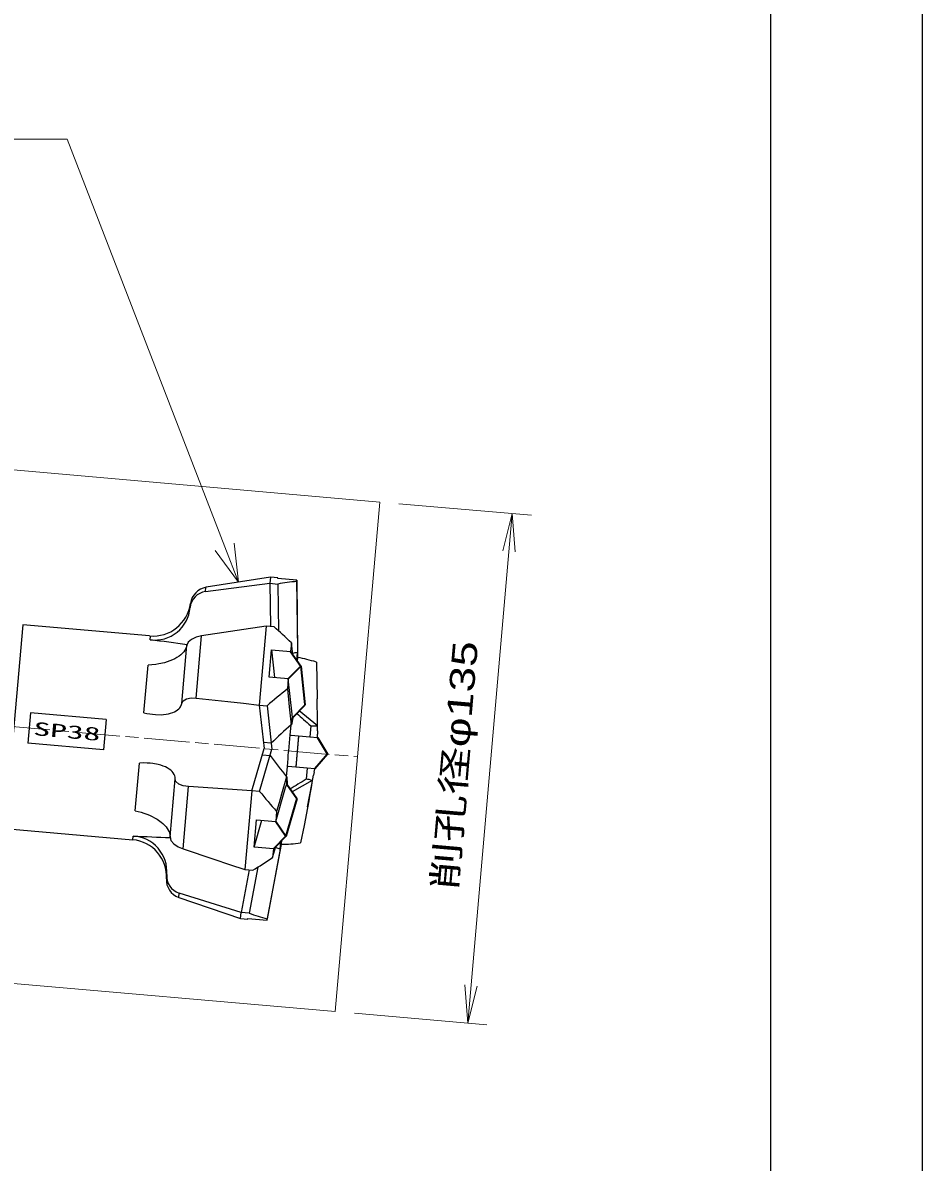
# Model space of a CAD drawing. Units: millimetres at full size, sheet at 1:1; details may follow other scales. Extents: x 0 to 1680, y -15 to 1188.
# Drawn here: x 1442.7 to 1680, y 586.6 to 887.3 of the extents above; entities that cross this region are included whole.
import ezdxf
from ezdxf.enums import TextEntityAlignment as Align

# ---------------------------------------------------------------- set-up
doc = ezdxf.new("R2010")
doc.units = ezdxf.units.MM
doc.linetypes.add('CHAIN', pattern=[18.5, 12, -1.5, 3.5, -1.5])
for name, color, linetype, lineweight in [('1外形線', 7, 'Continuous', 35), ('2細線', 3, 'Continuous', 20), ('4中心線', 1, 'CHAIN', 15), ('6寸法線', 4, 'Continuous', 13), ('7 枠・タイトル', 7, 'Continuous', 25), ('DEFPOINTS_8', 7, 'Continuous', 25)]:
    doc.layers.add(name, color=color, linetype=linetype, lineweight=lineweight)
doc.styles.add('txt', font='')
doc.styles.add('ＭＳ Ｐゴシック', font='')
doc.styles.get('txt').set_extended_font_data('txt')
doc.styles.get('ＭＳ Ｐゴシック').set_extended_font_data('MS PGothic')

# ---------------------------------------------------------------- blocks, each defined once
blk = doc.blocks.new('open_arrow')
at = {"color": 0, "linetype": 'Continuous', "lineweight": -2}
blk.add_lwpolyline([(7.5, 1.25), (0, 0), (7.5, -1.25)], dxfattribs=at)

msp = doc.modelspace()

# ---------------------------------------------------------------- linework, layer by layer
at = {"layer": '1外形線', "lineweight": 25}
for p, q in [((1508.054, 740.987), (1491.12, 738.305)), ((1508.054, 740.987), (1507.911, 739.356)), ((1509.967, 740.82), (1508.054, 740.987)), ((1509.95, 740.627), (1509.967, 740.82)), ((1515.015, 740.184), (1509.95, 740.627)), ((1490.916, 737.176), (1507.911, 739.356)), ((1490.916, 737.176), (1491.013, 738.288)), ((1507.911, 739.356), (1509.988, 739.174)), ((1507.911, 739.356), (1508.053, 727.948)), ((1509.988, 739.174), (1510.141, 726.84)), ((1486.846, 732.939), (1486.921, 733.803)), ((1442.706, 728.396), (1438, 674.613)), ((1476.173, 725.468), (1442.706, 728.396)), ((1506.922, 728.047), (1489.893, 725.484)), ((1506.922, 728.047), (1505.101, 707.234)), ((1508.998, 727.866), (1506.922, 728.047)), ((1476.341, 724.444), (1476.429, 725.445)), ((1488.458, 709.077), (1489.893, 725.484)), ((1484.633, 707.652), (1485.976, 722.993)), ((1507.672, 714.584), (1508.303, 721.802)), ((1508.298, 721.8), (1509.101, 714.458)), ((1508.303, 721.802), (1513.368, 721.358)), ((1513.569, 723.66), (1513.368, 721.358)), ((1514.992, 718.996), (1515.176, 721.102)), ((1515.187, 718.715), (1515.286, 719.849)), ((1515.286, 719.849), (1515.251, 719.852)), ((1474.658, 705.201), (1475.759, 717.796)), ((1520.156, 718.586), (1520.351, 708.851)), ((1512.736, 714.141), (1507.672, 714.584)), ((1512.736, 714.141), (1512.503, 711.48)), ((1505.101, 707.234), (1507.177, 707.053)), ((1505.101, 707.234), (1506.374, 695.728)), ((1507.177, 707.053), (1508.45, 695.547)), ((1520.43, 702.898), (1520.351, 708.851)), ((1444.741, 705.138), (1444.043, 697.164)), ((1464.664, 703.39), (1444.741, 705.133)), ((1520.429, 701.763), (1515.65, 705.716)), ((1464.665, 703.395), (1463.967, 695.42)), ((1513.271, 699.324), (1513.505, 702.005)), ((1518.683, 701.757), (1518.431, 698.872)), ((1520.446, 700.387), (1520.415, 702.897)), ((1513.162, 699.333), (1513.271, 699.324)), ((1513.271, 699.324), (1513.489, 699.305)), ((1513.489, 699.305), (1518.431, 698.872)), ((1515.452, 699.133), (1514.723, 690.799)), ((1515.436, 698.951), (1514.739, 690.981)), ((1518.431, 698.872), (1520.466, 698.694)), ((1520.486, 698.692), (1520.474, 699.561)), ((1463.967, 695.42), (1444.043, 697.164)), ((1503.123, 684.618), (1506.374, 695.728)), ((1505.199, 684.436), (1508.45, 695.547)), ((1508.267, 697.197), (1506.191, 697.379)), ((1472.393, 679.312), (1473.494, 691.906)), ((1505.907, 694.134), (1507.983, 693.953)), ((1512.307, 688.308), (1512.542, 690.99)), ((1512.542, 690.99), (1512.433, 690.999)), ((1512.76, 690.971), (1512.542, 690.99)), ((1517.702, 690.538), (1512.76, 690.971)), ((1517.702, 690.538), (1517.449, 687.653)), ((1519.737, 690.36), (1517.702, 690.538)), ((1518.961, 686.229), (1519.423, 688.696)), ((1519.594, 689.506), (1519.756, 690.358)), ((1481.551, 672.42), (1482.893, 687.76)), ((1484.976, 669.286), (1486.412, 685.693)), ((1503.123, 684.618), (1486.412, 685.693)), ((1519.056, 687.281), (1513.781, 684.285)), ((1517.861, 680.383), (1518.971, 686.227)), ((1503.123, 684.618), (1501.302, 663.805)), ((1505.199, 684.436), (1503.123, 684.618)), ((1503.746, 669.716), (1504.378, 676.933)), ((1503.746, 669.716), (1505.811, 676.808)), ((1504.378, 676.933), (1509.442, 676.49)), ((1509.675, 679.151), (1509.442, 676.49)), ((1438, 674.613), (1471.723, 671.662)), ((1471.723, 671.662), (1471.811, 672.664)), ((1510.636, 669.212), (1510.82, 671.308)), ((1510.968, 670.498), (1511.061, 671.552)), ((1508.811, 669.273), (1503.746, 669.716)), ((1510.636, 669.212), (1507.195, 650.806)), ((1508.609, 666.971), (1509.47, 669.941)), ((1508.811, 669.273), (1508.609, 666.971)), ((1480.585, 661.378), (1480.681, 662.474)), ((1502.432, 663.706), (1500.312, 652.496)), ((1501.302, 663.805), (1503.378, 663.623)), ((1504.681, 664.435), (1502.388, 652.315)), ((1483.856, 656.482), (1483.953, 657.594)), ((1483.856, 656.482), (1500.17, 650.865)), ((1500.312, 652.496), (1483.953, 657.594)), ((1500.17, 650.865), (1500.312, 652.496)), ((1500.17, 650.865), (1502.083, 650.697)), ((1502.388, 652.315), (1500.312, 652.496)), ((1502.083, 650.697), (1502.099, 650.89)), ((1502.099, 650.89), (1507.164, 650.447)), ((1507.164, 650.447), (1507.195, 650.806))]:
    msp.add_line(p, q, dxfattribs=at)
at = {"layer": '1外形線'}
for p, q in [((1514.983, 739.825), (1515.015, 740.184)), ((1513.854, 703.896), (1513.505, 702.005)), ((1527.06, 693.901), (1527.063, 693.931)), ((1512.307, 688.308), (1512.324, 686.394))]:
    msp.add_line(p, q, dxfattribs=at)
at = {"layer": '1外形線', "color": 1}
for p, q in [((1513.365, 721.334), (1516.04, 717.488)), ((1516.04, 717.488), (1512.736, 714.141)), ((1517.158, 707.243), (1513.854, 703.896)), ((1520.466, 698.694), (1523.109, 694.261)), ((1523.109, 694.261), (1519.756, 690.358)), ((1512.324, 686.394), (1514.997, 682.524)), ((1514.997, 682.524), (1512.115, 672.62)), ((1509.442, 676.49), (1512.115, 672.62)), ((1512.115, 672.62), (1508.811, 669.273))]:
    msp.add_line(p, q, dxfattribs=at)
at = {"layer": '1外形線', "lineweight": 25}
for points in [[(1514.983, 739.825), (1515.085, 730.463), (1515.176, 721.102)], [(1515.251, 719.852), (1515.23, 721.723), (1515.015, 740.184)], [(1489.893, 725.484), (1488.405, 725.123), (1487.175, 724.54), (1486.34, 723.806), (1485.976, 722.993)], [(1485.976, 722.993), (1485.885, 722.572), (1485.727, 722.15), (1485.497, 721.722), (1485.196, 721.299), (1484.843, 720.9), (1484.425, 720.511), (1483.936, 720.129), (1483.384, 719.765), (1482.815, 719.444), (1482.196, 719.144), (1481.519, 718.863), (1480.798, 718.61), (1480.094, 718.402), (1478.597, 718.07), (1477.809, 717.95), (1476.792, 717.845), (1475.759, 717.796)], [(1513.905, 720.559), (1513.824, 721.305), (1513.569, 723.66)], [(1513.855, 703.887), (1513.753, 704.831), (1512.736, 714.141)], [(1512.503, 711.48), (1513.01, 706.747), (1513.26, 704.378), (1513.505, 702.005)], [(1474.658, 705.201), (1475.418, 705.034), (1476.183, 704.898), (1476.959, 704.793), (1477.729, 704.723), (1479.175, 704.692), (1479.87, 704.731), (1480.542, 704.807), (1481.148, 704.913), (1481.718, 705.053), (1482.25, 705.226), (1482.741, 705.433), (1483.173, 705.664), (1483.889, 706.217), (1484.165, 706.535), (1484.337, 706.795), (1484.572, 707.355), (1484.633, 707.652)], [(1484.633, 707.652), (1485.008, 708.37), (1485.884, 708.88), (1487.134, 709.113), (1488.458, 709.077)], [(1488.458, 709.077), (1496.778, 708.159), (1500.939, 707.698), (1505.101, 707.234)], [(1520.446, 700.387), (1520.467, 699.867), (1520.472, 699.561)], [(1482.893, 687.76), (1482.874, 688.156), (1482.787, 688.547), (1482.628, 688.937), (1482.399, 689.318), (1482.11, 689.671), (1481.756, 690.009), (1481.329, 690.335), (1480.835, 690.639), (1480.317, 690.9), (1479.746, 691.137), (1479.112, 691.351), (1478.43, 691.535), (1477.046, 691.791), (1476.305, 691.874), (1475.532, 691.925), (1474.525, 691.943), (1473.494, 691.906)], [(1519.592, 689.506), (1519.535, 689.205), (1519.423, 688.696)], [(1486.412, 685.693), (1484.975, 685.919), (1483.837, 686.377), (1483.121, 687.012), (1482.893, 687.76)], [(1509.442, 676.49), (1512.06, 685.482), (1512.324, 686.394)], [(1512.307, 688.308), (1510.996, 683.724), (1510.336, 681.437), (1509.675, 679.151)], [(1519.056, 687.281), (1518.781, 685.504), (1518.476, 683.719), (1518.151, 681.929), (1517.814, 680.136), (1516.907, 675.483), (1515.977, 670.825)], [(1472.393, 679.312), (1473.153, 679.145), (1473.912, 678.946), (1474.677, 678.71), (1475.43, 678.441), (1476.138, 678.151), (1476.825, 677.833), (1477.486, 677.487), (1478.12, 677.113), (1479.206, 676.345), (1479.687, 675.934), (1480.123, 675.507), (1480.497, 675.081), (1480.821, 674.645), (1481.088, 674.205), (1481.298, 673.76), (1481.499, 673.083), (1481.551, 672.42)], [(1481.551, 672.42), (1481.785, 671.526), (1482.537, 670.621), (1483.697, 669.833), (1484.976, 669.286)], [(1484.976, 669.286), (1493.137, 666.542), (1497.219, 665.173), (1501.302, 663.805)], [(1507.164, 650.447), (1510.582, 668.59), (1510.927, 670.43)], [(1510.927, 670.43), (1510.953, 670.427), (1510.96, 670.427), (1510.962, 670.427)]]:
    msp.add_lwpolyline(points, dxfattribs=at)
at = {"layer": '1外形線', "color": 1}
msp.add_lwpolyline([(1516.038, 717.512), (1517.056, 708.203), (1517.158, 707.259)], dxfattribs=at)
at = {"layer": '1外形線', "lineweight": 25}
for centre, radius, start, end in [((1491.572, 732.473), 4.749, 97.93564, 174.37132), ((1491.902, 733.367), 5, 99, 172.09581), ((1477.045, 735.43), 10, 265, 352.09581), ((1477.475, 733.784), 9.409, 263.08075, 354.84481), ((1519.529, 709.995), 8.281, 264.13713, 276.23693), ((1517.288, 683.3), 4.356, 66.05137, 87.87733), ((1470.875, 661.972), 9.728, 356.49871, 85), ((1471.311, 663.274), 9.403, 355.11957, 86.95488), ((1485.408, 662.107), 4.742, 175.55928, 252.13375), ((1485.44, 661.081), 4.864, 176.49871, 251)]:
    msp.add_arc(centre, radius, start, end, dxfattribs=at)
for centre, major_axis, ratio, start_param, end_param in [((1522.607, 694.308), (32.421, -34.944), 0.904988, 2.5128928, 2.6261273), ((1522.607, 694.308), (40.658, -47.923), 0.215443, 2.0366456, 2.1498801), ((1427.946, 702.59), (180.155, -16.175), 0.149222, 1.255786, 1.3122488), ((1522.607, 694.308), (19.348, -20.853), 0.904988, 2.6222848, 2.6731347), ((1528.666, 694.444), (30.937, -21.184), 0.482965, 2.1544191, 2.3135218), ((1522.607, 694.308), (47.119, 39.051), 0.321839, 1.5188388, 1.6320733), ((1528.711, 694.958), (31.602, -27.092), 0.034225, 4.2920699, 4.4189912), ((1522.607, 694.308), (28.119, 23.304), 0.321839, 1.6282308, 1.8253781), ((1515.477, 694.932), (-2.353, -26.891), 0.100855, 4.5568071, 4.8679708), ((1522.607, 694.308), (23.645, -27.833), 0.321839, 4.4578072, 4.6549545), ((1528.505, 692.608), (35.827, 21.193), 0.034225, 1.8641941, 1.9909471), ((1522.607, 694.308), (39.622, -46.639), 0.321839, 4.651112, 4.7643465), ((1427.946, 702.59), (180.226, -15.354), 0.149222, 4.9709365, 5.027321), ((1528.55, 693.122), (34.145, 15.49), 0.482965, 3.9696635, 4.1287662), ((1522.607, 694.308), (22.675, 17.177), 0.904988, 3.6103534, 3.6609005), ((1522.607, 694.308), (48.362, 40.135), 0.215443, 4.1333052, 4.2465397), ((1522.607, 694.308), (37.996, 28.783), 0.904988, 3.657058, 3.7702925)]:
    msp.add_ellipse(centre, major_axis=major_axis, ratio=ratio, start_param=start_param, end_param=end_param, dxfattribs=at)
at = {"layer": '2細線'}
for p, q in [((1536.896, 760.813), (1093.589, 799.597)), ((1525.13, 626.327), (1536.896, 760.813)), ((1525.13, 626.327), (1081.823, 665.111))]:
    msp.add_line(p, q, dxfattribs=at)
at = {"layer": '4中心線'}
msp.add_line((239.965, 806.522), (1531.013, 693.57), dxfattribs=at)
at = {"layer": '6寸法線'}
for p, q in [((1541.957, 760.37), (1576.911, 757.312)), ((1571.851, 757.755), (1560.085, 623.269)), ((1499.587, 739.646), (1495.986, 748.976)), ((1498.486, 749.94), (1499.587, 739.646)), ((1499.587, 739.646), (1493.487, 748.011)), ((1530.191, 625.884), (1565.145, 622.826))]:
    msp.add_line(p, q, dxfattribs=at)
msp.add_lwpolyline([(1495.986, 748.976), (1454.45, 856.589), (1368.081, 856.589)], dxfattribs=at)
at = {"layer": '7 枠・タイトル'}
msp.add_line((1640, 1148), (1640, 40), dxfattribs=at)
at = {"layer": 'DEFPOINTS_8'}
msp.add_line((1680, 1188), (1680, 0), dxfattribs=at)

# ---------------------------------------------------------------- block references
at = {"layer": '6寸法線', "xscale": 1.33, "yscale": 1.33}
for p, rotation in [((1571.851, 757.755), 265), ((1560.085, 623.269), 85)]:
    msp.add_blockref('open_arrow', p, dxfattribs=dict(at, rotation=rotation))

# ---------------------------------------------------------------- texts
at = {"layer": '1外形線', "style": 'txt', "width": 1.85}
msp.add_text('SP38', height=3.519, rotation=355, dxfattribs=at).set_placement((1454.354, 700.282), align=Align.MIDDLE_CENTER)
at = {"layer": '6寸法線', "style": 'ＭＳ Ｐゴシック', "width": 1.4}
msp.add_text('削孔径φ135', height=6.598, rotation=85, dxfattribs=at).set_placement((1556.692, 691.323), align=Align.MIDDLE_CENTER)

doc.saveas('drawing.dxf')
